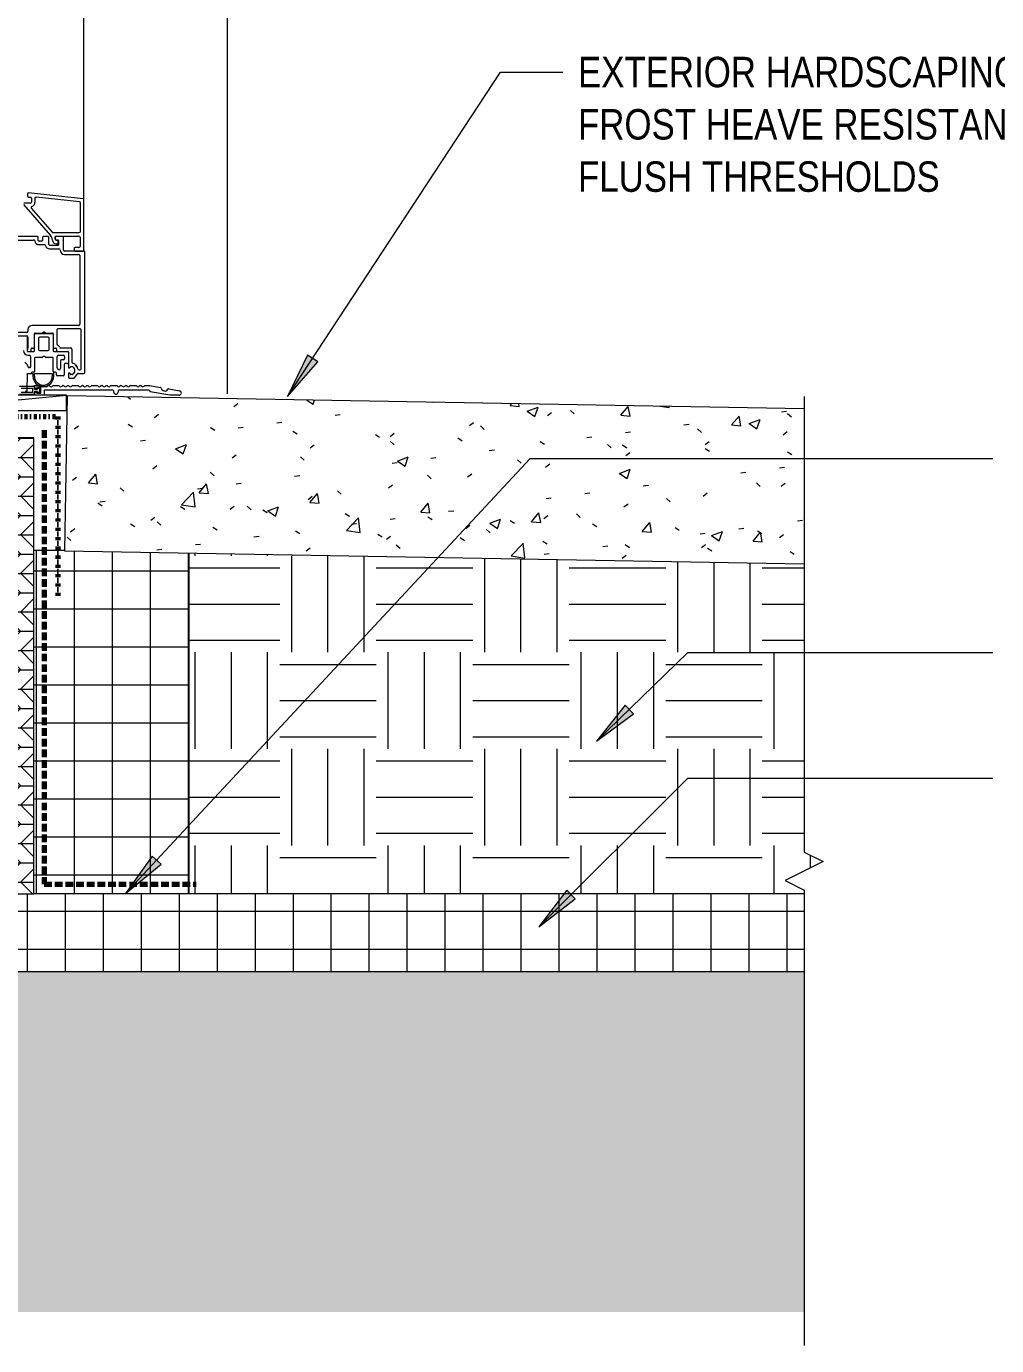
# Model space of a CAD drawing. Header units: millimetres. Extents: x 1380 to 25258, y -161 to 9352.
# Drawn here: x 9423 to 10061, y 171 to 1039 of the extents above; entities that cross this region are included whole.
import ezdxf

# ---------------------------------------------------------------- set-up
doc = ezdxf.new("R2010")
doc.units = ezdxf.units.MM
doc.linetypes.add('CMHC_Membrane002', pattern=[7, 5, -2])
doc.linetypes.add('CMHC_Membrane004', pattern=[6, 2, -2, 0, -2])
doc.layers.add('A-DETL', color=9, linetype='Continuous', lineweight=18, true_color=0x808080)
doc.layers.add('A-DETL-GENF', color=7, linetype='Continuous', lineweight=18)
doc.layers.add('G-ANNO-TEXT', color=7, linetype='Continuous', lineweight=9)
doc.styles.add('Arial Narrow_2', font='ARIALN.TTF', dxfattribs={"height": 20})

# ---------------------------------------------------------------- blocks, each defined once
blk = doc.blocks.new('CMHC-06_Shim-Section - Typical-9273721-SECTION - TYP ENTRY')
at = {"layer": 'A-DETL-GENF'}
for p, q in [((10, 102.25), (0, 102.25)), ((0, 102.25), (0, 0)), ((10, 0), (0, 102.25)), ((10, 0), (10, 102.25))]:
    blk.add_line(p, q, dxfattribs=at)
blk = doc.blocks.new('CMHC-07_Insulation_ Rigid-Section - 102mm-9273399-SECTION - TYP ENTRY')
at = {"layer": 'A-DETL-GENF', "true_color": 0x808080}
h = blk.add_hatch(dxfattribs=at)
h.set_pattern_fill('FP_20', color=8, style=0, pattern_type=2)
h.set_pattern_definition([(90, (694.21, -2695.906), (-25, 2e-15), []), (180, (694.21, -2695.906), (-3e-15, -25), [])])
h.paths.add_polyline_path([(226.01, 102), (1.78, 102), (0.35, 20.08), (0, 20.08), (0, 0), (226.01, 0), (226.01, 76)])
at = {"layer": 'A-DETL-GENF'}
for p, q in [((226.01, 102), (1.78, 102)), ((0, 20.09), (0, 0))]:
    blk.add_line(p, q, dxfattribs=at)
blk = doc.blocks.new('CMHC-07_Insulation_ Rigid-Section - 51mm-9195265-SECTION - TYP ENTRY')
at = {"layer": 'A-DETL-GENF', "true_color": 0x808080}
h = blk.add_hatch(dxfattribs=at)
h.set_pattern_fill('FP_24', color=8, style=0, pattern_type=2)
h.set_pattern_definition([(0, (-1776.836, -468.2), (0, 25), []), (90, (-1776.836, -468.2), (-25, 2e-15), [])])
h.paths.add_polyline_path([(940.38, -51), (1425.82, -51), (1425.82, 0), (0, 0), (0.07, -51), (838.13, -51)])
at = {"layer": 'A-DETL-GENF'}
for p, q in [((1425.82, 0), (919.07, 0)), ((0, -51), (1425.82, -51))]:
    blk.add_line(p, q, dxfattribs=at)
blk = doc.blocks.new('CMHC-06_Plywood-Section - 16mm-9195268-SECTION - TYP ENTRY')
at = {"layer": 'A-DETL-GENF', "true_color": 0x808080}
h = blk.add_hatch(dxfattribs=at)
h.set_pattern_fill('FP_25', color=8, style=0, pattern_type=2)
h.set_pattern_definition([(90, (768.199, -2679.906), (-12.695, 8e-16), []), (45, (768.199, -2679.906), (0, 12.695395), [17.953, -17.953]), (135, (768.199, -2679.906), (9e-16, 12.695395), [17.953, -17.953])])
h.paths.add_polyline_path([(300, 0), (300, 16), (0, 16), (0, 0), (102, 0)])
at = {"layer": 'A-DETL-GENF'}
for p, q in [((300, 16), (0, 16)), ((0, 16), (0, 0)), ((300, 0), (300, 16)), ((0, 0), (300, 0))]:
    blk.add_line(p, q, dxfattribs=at)
blk = doc.blocks.new('CMHC-08_DoorBarrierFree-Section - CMHC-08_DoorBarrierFree-Section-9389305-SECTION - TYP ENTRY')
at = {"layer": 'A-DETL-GENF', "color": 8, "true_color": 0x808080}
blk.add_line((35.26, 105), (35.26, 448.73), dxfattribs=at)
at = {"layer": 'A-DETL-GENF'}
for p, q in [((-1.83, 132.52), (-1.83, 130.86)), ((-1.32, 130.35), (-0.05, 130.35)), ((34.8, 129.24), (-1.27, 133.03)), ((32.29, 127.2), (3.84, 130.19)), ((-4.6, 125.44), (13.25, 105.06)), ((-0.05, 126.29), (-4.22, 126.29)), ((0.63, 122.95), (14.43, 107.18)), ((0.71, 129.59), (0.71, 127.05)), ((3, 129.43), (3, 127.05)), ((32.97, 107.68), (32.97, 126.44)), ((35.26, 95.36), (35.26, 128.73)), ((4.68, 104.38), (-33.51, 104.38)), ((11.63, 104.38), (8.5, 104.38)), ((15, 106.92), (32.21, 106.92)), ((16.95, 104.63), (31.96, 104.63)), ((21.37, 104.38), (16.95, 104.38)), ((-27.82, 102.09), (2.18, 102.09)), ((5.19, 101.83), (5.19, 103.87)), ((7.49, 101.32), (5.7, 101.32)), ((5.7, 99.04), (9.19, 99.04)), ((8, 103.87), (8, 101.83)), ((12.14, 99.08), (12.14, 103.87)), ((18.07, 98.57), (12.65, 98.57)), ((12.65, 96.28), (18.83, 96.28)), ((16.44, 102.6), (16.44, 104.12)), ((16.44, 103.19), (16.44, 103.87)), ((16.44, 103.87), (16.44, 102.6)), ((17.88, 102.09), (16.95, 102.09)), ((16.95, 102.09), (18.07, 102.09)), ((17.03, 99.55), (17.88, 99.55)), ((18.39, 100.06), (18.39, 101.58)), ((18.58, 101.58), (18.58, 99.08)), ((21.88, 95.36), (21.88, 103.87)), ((28.91, 96.63), (28.91, 95.36)), ((31.96, 97.14), (29.42, 97.14)), ((32.72, 103.87), (32.72, 97.9)), ((35.26, 94.85), (22.39, 94.85)), ((22.39, 92.57), (31.7, 92.57)), ((29.42, 94.85), (34.75, 94.85)), ((32.47, 91.8), (32.47, 46.69)), ((35.77, 14.87), (35.77, 94.34)), ((31.7, 45.92), (1.24, 45.92)), ((32.72, 43.64), (18.13, 43.64)), ((-23.94, 39.02), (-2.32, 39.02)), ((-2.32, 41.31), (-23.83, 41.31)), ((-23.42, 39.02), (-2.57, 39.02)), ((-2.06, 38.51), (-2.06, 29.3)), ((-1.56, 43.13), (-1.56, 42.07)), ((-1.56, 38.26), (-1.56, 31.6)), ((2.68, 31.51), (2.68, 40.34)), ((2.83, 35.92), (2.83, 40.16)), ((2.83, 29.3), (2.83, 35.92)), ((3.19, 40.84), (7.56, 40.84)), ((3.33, 40.67), (14.47, 40.67)), ((5.37, 37.37), (5.37, 35.92)), ((5.37, 35.92), (5.37, 30.06)), ((11.67, 38.13), (6.13, 38.13)), ((7.89, 40.96), (8.56, 41.52)), ((9.21, 41.52), (9.88, 40.96)), ((10.21, 40.84), (14.58, 40.84)), ((12.43, 35.92), (12.43, 37.37)), ((12.43, 30.06), (12.43, 35.92)), ((14.97, 40.16), (14.97, 35.92)), ((14.97, 35.92), (14.97, 29.3)), ((15.09, 40.34), (15.09, 31.51)), ((17.37, 42.88), (17.37, 33.72)), ((33.48, 17.42), (33.48, 42.88)), ((-1.58, 31.42), (-2.06, 29.42)), ((-1.6, 28.79), (0.13, 28.79)), ((-1.55, 28.79), (2.32, 28.79)), ((-1.55, 26.25), (-0.6, 26.25)), ((0.64, 29.3), (0.64, 30.5)), ((1.14, 31), (2.18, 31)), ((6.13, 29.3), (11.67, 29.3)), ((15.48, 28.79), (24.54, 28.79)), ((15.59, 31), (16.63, 31)), ((17.14, 30.5), (17.14, 29.3)), ((17.64, 28.79), (24.52, 28.79)), ((18.4, 26.25), (21.75, 26.25)), ((19.92, 31.08), (26.56, 31.08)), ((25.03, 28.29), (25.03, 18.35)), ((25.05, 28.28), (25.05, 21.3)), ((27.32, 30.32), (27.32, 21.81)), ((-2.58, 20.55), (-3.69, 21.45)), ((-0.35, 18.14), (-0.99, 18.14)), ((0.16, 25.49), (0.16, 18.65)), ((2.7, 24.37), (2.7, 15.55)), ((7.58, 24.88), (3.21, 24.88)), ((8.57, 25.56), (7.9, 25)), ((9.9, 25), (9.23, 25.56)), ((14.59, 24.88), (10.22, 24.88)), ((15.1, 15.55), (15.1, 24.37)), ((17.64, 17.91), (17.64, 25.49)), ((19.8, 22.57), (19.8, 17.5)), ((21.75, 23.34), (20.56, 23.34)), ((22.34, 20.29), (22.34, 13.33)), ((22.51, 25.49), (22.51, 24.1)), ((24.54, 20.8), (22.84, 20.8)), ((26.15, 18.22), (26.21, 18.42)), ((26.7, 18.79), (27.62, 18.79)), ((28.01, 18.61), (28.92, 17.5)), ((30.68, 18.95), (29.78, 20.06)), ((29.78, 20.06), (30.68, 18.95)), ((-2.13, 2.9), (-1.88, 14.33)), ((-1.88, 14.33), (1.7, 14.33)), ((0.65, 14.53), (0.65, 14.33)), ((2.19, 15.04), (1.16, 15.04)), ((1.7, 14.33), (1.7, 12.45)), ((2.72, 14.33), (14.4, 14.33)), ((2.72, 12.45), (2.72, 14.33)), ((14.4, 14.33), (14.4, 12.45)), ((15.42, 12.45), (15.42, 15.07)), ((16.64, 15.04), (15.61, 15.04)), ((17.15, 13.33), (17.15, 14.53)), ((21.83, 12.83), (17.66, 12.83)), ((25.03, 14.04), (25.03, 11.7)), ((25.54, 11.19), (28.61, 11.19)), ((26.21, 13.97), (26.15, 14.17)), ((27.62, 13.59), (26.7, 13.59)), ((28.92, 14.88), (28.01, 13.78)), ((29, 11.38), (29.78, 12.33)), ((29.03, 17.18), (29.03, 15.21)), ((29.78, 12.33), (30.68, 13.44)), ((30.68, 13.44), (31.3, 14.18)), ((31.69, 14.37), (35.26, 14.37)), ((32.07, 16.65), (32.72, 16.65)), ((-7.23, 5.85), (2.77, 5.85)), ((2.77, 0.5), (-7.23, 0.5)), ((-5.96, 4.58), (1.5, 4.58)), ((1.5, 1.77), (-5.96, 1.77)), ((1.5, 4.58), (1.5, 1.77)), ((2.77, 4.32), (2.77, 6.35)), ((2.77, 6.35), (9.18, 6.35)), ((2.77, 5.85), (2.77, 3.92)), ((4.35, 4.32), (2.77, 4.32)), ((2.77, 3.92), (4.8, 3.92)), ((4.8, 2.43), (2.77, 2.43)), ((2.77, 2.43), (2.77, 0.5)), ((2.77, 0), (2.77, 2.03)), ((2.77, 2.03), (4.35, 2.03)), ((9.12, 0), (2.77, 0)), ((6.96, 4.95), (4.35, 4.95)), ((4.35, 4.95), (4.35, 4.32)), ((4.35, 2.03), (4.35, 1.4)), ((4.35, 1.4), (6.96, 1.4)), ((4.8, 3.92), (4.8, 4.68)), ((4.8, 4.68), (6.07, 4.68)), ((4.8, 1.68), (4.8, 2.43)), ((6.07, 1.68), (4.8, 1.68)), ((6.07, 4.68), (6.07, 1.68)), ((6.96, 1.4), (6.96, 4.95)), ((54.42, 3.3), (9.12, 3.3)), ((9.12, 3.3), (9.12, 0)), ((11.78, 6.35), (12.36, 6.35)), ((14.96, 6.35), (18.71, 6.35)), ((21.31, 6.35), (21.89, 6.35)), ((24.49, 6.35), (25.07, 6.35)), ((27.67, 6.35), (31.42, 6.35)), ((34.02, 6.35), (34.6, 6.35)), ((37.2, 6.35), (37.78, 6.35)), ((40.38, 6.35), (44.13, 6.35)), ((46.73, 6.35), (47.31, 6.35)), ((49.91, 6.35), (50.49, 6.35)), ((53.09, 6.35), (56.84, 6.35)), ((54.92, 2.04), (54.92, 2.8)), ((57.72, 2.8), (57.72, 2.04)), ((78.02, 3.3), (58.22, 3.3)), ((59.44, 6.35), (60.02, 6.35)), ((62.62, 6.35), (63.2, 6.35)), ((65.8, 6.35), (69.55, 6.35)), ((72.15, 6.35), (72.73, 6.35)), ((75.33, 6.35), (78.48, 6.35)), ((78.56, 6.34), (85.68, 5.09)), ((91.84, 0), (78.93, 2.28)), ((91.01, 4.15), (98.17, 2.89)), ((97.92, 0), (91.84, 0))]:
    blk.add_line(p, q, dxfattribs=at)
for centre, radius, start, end in [((-1.32, 132.52), 0.508, 84, 180), ((-1.32, 130.86), 0.508, 180, 270), ((-0.05, 129.59), 0.762, 0, 90), ((3.76, 129.43), 0.762, 84, 180), ((-0.05, 127.05), 0.762, 270, 0), ((1.2, 123.45), 0.762, 109.17108, 221.19827), ((-0.05, 127.05), 3.05, 289.17108, 0), ((32.21, 126.44), 0.762, 0, 84), ((34.75, 128.73), 0.508, 0, 84), ((4.68, 103.87), 0.508, 360, 90), ((8.5, 103.87), 0.508, 90, 180), ((11.63, 103.87), 0.508, 0, 90), ((9.42, 101.72), 5.08, 2.82777, 41.19827), ((15, 107.68), 0.762, 221.19827, 270), ((16.95, 104.12), 0.508, 90, 180), ((16.95, 103.87), 0.508, 90, 180), ((21.37, 103.87), 0.508, 0, 90), ((31.96, 103.87), 0.762, 0, 90), ((32.21, 107.68), 0.762, 270, 0), ((2.18, 101.33), 0.762, 8.11564, 90), ((5.7, 101.83), 2.79, 188.11564, 270), ((5.7, 101.83), 0.508, 180, 270), ((7.49, 101.83), 0.508, 270, 0), ((9.19, 98.28), 0.762, 12.99982, 90), ((12.65, 99.08), 2.79, 192.99982, 270), ((12.65, 99.08), 0.508, 180, 270), ((17.03, 102.09), 2.54, 182.82777, 270), ((16.95, 102.6), 0.508, 180, 270), ((16.95, 102.6), 0.508, 180, 270), ((17.88, 101.58), 0.508, 0, 90), ((17.88, 100.06), 0.508, 270, 0), ((18.07, 101.58), 0.508, 0, 90), ((18.07, 99.08), 0.508, 270, 0), ((18.83, 95.52), 0.762, 0, 90), ((29.42, 96.63), 0.508, 90, 180), ((31.96, 97.9), 0.762, 270, 0), ((22.39, 95.36), 2.79, 180, 270), ((22.39, 95.36), 0.508, 180, 270), ((29.42, 95.36), 0.508, 180, 270), ((31.7, 91.8), 0.762, 0, 90), ((34.75, 95.36), 0.508, 270, 0), ((35.26, 94.34), 0.508, 0, 90), ((1.24, 43.13), 2.79, 90, 180), ((18.13, 42.88), 0.762, 90, 180), ((31.7, 46.69), 0.762, 270, 0), ((32.72, 42.88), 0.762, 0, 90), ((-2.57, 38.51), 0.508, 0, 90), ((-2.32, 42.07), 0.762, 270, 0), ((-2.32, 38.26), 0.762, 360, 90), ((3.19, 40.34), 0.508, 90, 180), ((3.33, 40.16), 0.508, 90, 180), ((6.13, 37.37), 0.762, 90, 180), ((7.56, 41.35), 0.508, 270, 310.00111), ((8.88, 41.14), 0.508, 49.99889, 130.00111), ((10.21, 41.35), 0.508, 229.99889, 270), ((11.67, 37.37), 0.762, 360, 90), ((14.47, 40.16), 0.508, 0, 90), ((14.58, 40.34), 0.508, 0, 90), ((-1.55, 29.3), 3.05, 180, 270), ((-1.57, 29.3), 0.508, 166.35709, 270), ((-1.55, 29.3), 0.508, 180, 265.46992), ((-2.32, 31.6), 0.762, 346.35709, 0), ((-0.6, 25.49), 0.762, 0, 90), ((0.13, 29.3), 0.508, 270, 0), ((1.14, 30.5), 0.508, 90, 180), ((2.18, 31.51), 0.508, 270, 0), ((2.32, 29.3), 0.508, 270, 0), ((6.13, 30.06), 0.762, 180, 270), ((11.67, 30.06), 0.762, 270, 0), ((15.48, 29.3), 0.508, 180, 270), ((15.59, 31.51), 0.508, 180, 270), ((16.63, 30.5), 0.508, 0, 90), ((17.64, 29.3), 0.508, 180, 270), ((18.13, 33.72), 0.762, 180, 244.94479), ((18.4, 25.49), 0.762, 90, 180), ((16.63, 30.5), 2.79, 22.22319, 64.94479), ((19.92, 31.84), 0.762, 202.22319, 270), ((21.75, 25.49), 0.762, 0, 90), ((24.52, 28.29), 0.508, 0, 90), ((24.54, 28.28), 0.508, 0, 90), ((26.56, 30.32), 0.762, 0, 90), ((-4.52, 18.19), 3.05, 7.4643, 50.6639), ((-0.99, 18.65), 0.508, 187.4643, 270), ((-0.35, 18.65), 0.508, 270, 0), ((3.21, 24.37), 0.508, 90, 180), ((7.58, 25.38), 0.508, 270, 310.00111), ((8.9, 25.17), 0.508, 49.99889, 130.00111), ((10.22, 25.38), 0.508, 229.99889, 270), ((14.59, 24.37), 0.508, 0, 90), ((18.4, 17.91), 0.762, 180, 242.45876), ((19.03, 17.5), 0.762, 231.10211, 0), ((20.56, 22.57), 0.762, 90, 180), ((21.75, 24.1), 0.762, 270, 0), ((22.84, 20.29), 0.508, 90, 180), ((24.54, 21.3), 0.508, 270, 0), ((25.54, 18.35), 0.508, 180, 270), ((25.66, 18.35), 0.508, 270, 344.73378), ((26.7, 18.29), 0.508, 90, 164.73378), ((28.08, 21.81), 0.762, 180, 262.53578), ((27.62, 18.29), 0.508, 39.3361, 90), ((27.62, 18.29), 2.79, 39.3361, 82.53578), ((28.52, 17.18), 0.508, 0, 39.3361), ((28.52, 17.18), 2.79, 3.78461, 39.3361), ((32.07, 17.42), 0.762, 183.78461, 270), ((32.72, 17.42), 0.762, 270, 0), ((1.16, 14.53), 0.508, 90, 180), ((8.56, 12.45), 6.86, 180, 360), ((2.19, 15.55), 0.508, 270, 0), ((8.56, 12.45), 5.84, 180, 360), ((15.61, 15.55), 0.508, 180, 270), ((16.64, 14.53), 0.508, 0, 90), ((17.66, 13.33), 0.508, 180, 270), ((16.64, 14.53), 3.05, 51.10211, 62.45876), ((21.83, 13.33), 0.508, 270, 0), ((25.54, 14.04), 0.508, 90, 180), ((25.54, 11.7), 0.508, 180, 270), ((25.66, 14.04), 0.508, 15.26622, 90), ((26.7, 14.1), 0.508, 195.26622, 270), ((27.62, 14.1), 0.508, 270, 320.6639), ((28.61, 11.7), 0.508, 270, 320.6639), ((28.52, 15.21), 0.508, 320.6639, 0), ((31.69, 13.86), 0.508, 90, 140.6639), ((35.26, 14.88), 0.508, 270, 359.73875), ((-2.64, 2.91), 0.508, 181.27303, 358.72697), ((9.18, 5.85), 0.5, 21.08252, 90), ((10.48, 6.35), 0.89, 201.08252, 338.91748), ((11.78, 5.85), 0.5, 90, 158.91748), ((12.36, 5.85), 0.5, 21.08252, 90), ((13.66, 6.35), 0.89, 201.08252, 338.91748), ((14.96, 5.85), 0.5, 90, 158.91748), ((18.71, 5.85), 0.5, 21.08252, 90), ((20.01, 6.35), 0.89, 201.08252, 338.91748), ((21.31, 5.85), 0.5, 90, 158.91748), ((21.89, 5.85), 0.5, 21.08252, 90), ((23.19, 6.35), 0.89, 201.08252, 338.91748), ((24.49, 5.85), 0.5, 90, 158.91748), ((25.07, 5.85), 0.5, 21.08252, 90), ((26.37, 6.35), 0.89, 201.08252, 338.91748), ((27.67, 5.85), 0.5, 90, 158.91748), ((31.42, 5.85), 0.5, 21.08252, 90), ((32.72, 6.35), 0.89, 201.08252, 338.91748), ((34.02, 5.85), 0.5, 90, 158.91748), ((34.6, 5.85), 0.5, 21.08252, 90), ((35.9, 6.35), 0.89, 201.08252, 338.91748), ((37.2, 5.85), 0.5, 90, 158.91748), ((37.78, 5.85), 0.5, 21.08252, 90), ((39.08, 6.35), 0.89, 201.08252, 338.91748), ((40.38, 5.85), 0.5, 90, 158.91748), ((44.13, 5.85), 0.5, 21.08252, 90), ((45.43, 6.35), 0.89, 201.08252, 338.91748), ((46.73, 5.85), 0.5, 90, 158.91748), ((47.31, 5.85), 0.5, 21.08252, 90), ((48.61, 6.35), 0.89, 201.08252, 338.91748), ((49.91, 5.85), 0.5, 90, 158.91748), ((50.49, 5.85), 0.5, 21.08252, 90), ((51.79, 6.35), 0.89, 201.08252, 338.91748), ((53.09, 5.85), 0.5, 90, 158.91748), ((54.42, 2.8), 0.5, 0, 90), ((56.32, 2.04), 1.4, 180, 0), ((56.84, 5.85), 0.5, 21.08252, 90), ((58.14, 6.35), 0.89, 201.08252, 338.91748), ((58.22, 2.8), 0.5, 90, 180), ((59.44, 5.85), 0.5, 90, 158.91748), ((60.02, 5.85), 0.5, 21.08252, 90), ((61.32, 6.35), 0.89, 201.08252, 338.91748), ((62.62, 5.85), 0.5, 90, 158.91748), ((63.2, 5.85), 0.5, 21.08252, 90), ((64.5, 6.35), 0.89, 201.08252, 338.91748), ((65.8, 5.85), 0.5, 90, 158.91748), ((69.55, 5.85), 0.5, 21.08252, 90), ((70.85, 6.35), 0.89, 201.08252, 338.91748), ((72.15, 5.85), 0.5, 90, 158.91748), ((72.73, 5.85), 0.5, 21.08252, 90), ((74.03, 6.35), 0.89, 201.08252, 338.91748), ((75.33, 5.85), 0.5, 90, 158.91748), ((78.02, 2.8), 0.5, 0, 90), ((79.02, 2.77), 0.5, 180, 260), ((85.59, 4.6), 0.5, 10.45557, 80), ((88.43, 5.12), 2.39, 190.45557, 329.54443), ((90.92, 3.66), 0.5, 80, 149.54443), ((97.92, 1.45), 1.45, 270, 80)]:
    blk.add_arc(centre, radius, start, end, dxfattribs=at)
blk = doc.blocks.new('CMHC-01_Break Line - Typical-9272964-SECTION - TYP ENTRY')
at = {"layer": 'A-DETL-GENF'}
for p, q in [((-12.5, 0), (-6.25, 12.5)), ((-6.25, 12.5), (6.25, -12.5)), ((-312.16, 0), (-12.5, 0)), ((6.25, -12.5), (12.5, 0)), ((12.5, 0), (312.16, 0))]:
    blk.add_line(p, q, dxfattribs=at)

msp = doc.modelspace()

# ---------------------------------------------------------------- hatches: boundary and pattern name
at = {"layer": 'A-DETL-GENF', "true_color": 0x808080}
h = msp.add_hatch(dxfattribs=at)
h.set_pattern_fill('FP_23', color=8, style=0, pattern_type=2)
h.set_pattern_definition([(50, (6731.64, 0), (72.8738, -6.3761), [7.62, -83.82]), (355, (6731.64, 0), (-14.097, 76.4224), [6.096, -67.056]), (100.451, (6737.71, -0.53), (58.777, 70.0469), [6.476, -71.236]), (46.184, (6731.64, 20.32), (108.4314, -16.8175), [11.43, -125.73]), (96.636, (6740.67, 18.92), (94.961, 98.971), [9.714, -106.854]), (351.184, (6731.64, 20.32), (94.9623, 98.97), [9.144, -100.584]), (21, (6741.8, 15.24), (60.6457, -40.9065), [7.62, -83.82]), (326, (6741.8, 15.24), (24.7208, 73.675), [6.096, -67.056]), (71.451, (6746.85, 11.83), (85.3669, 32.7687), [6.476, -71.236]), (37.5, (6731.64, 0), (1.23552, 33.82243), [3.353, -62.89, 3.353, -64.719, -67.31]), (37.5, (6731.64, 0), (1.23552, 33.82243), [-134.315, 3.353, -63.957]), (7.5, (6731.64, 0), (26.72815, 40.07255), [3.353, -35.458, 3.353, -61.366, -25.654]), (7.5, (6731.64, 0), (26.72815, 40.07255), [-103.53, 3.353, -22.301]), (327.5, (6708.982, 0), (54.23632, -2.29212), [3.353, -22.047, 3.353, -75.895, -105.156]), (327.5, (6708.982, 0), (54.23632, -2.29212), [-104.648, 3.353, -101.803]), (317.5, (6698.82, 0), (59.2516, 10.17014), [3.353, -29.667, 3.353, -49.276, -74.676]), (317.5, (6698.82, 0), (59.2516, 10.17014), [-85.649, 3.353, -71.323])])
h.paths.add_polyline_path([(9934.29, 685.36), (9934.29, 787.38), (9449.41, 795.84), (9447.63, 693.86), (9529.54, 692.43)])
h = msp.add_hatch(dxfattribs=at)
h.set_pattern_fill('FP_19', color=8, style=0, pattern_type=2)
h.set_pattern_definition([(0, (6731.64, 0), (63.5, 63.5), [63.5, -63.5]), (0, (6731.64, 23.81), (63.5, 63.5), [63.5, -63.5]), (0, (6731.64, 47.625), (63.5, 63.5), [63.5, -63.5]), (90, (6739.58, 55.56), (-63.5, 63.5), [63.5, -63.5]), (90, (6763.39, 55.56), (-63.5, 63.5), [63.5, -63.5]), (90, (6787.2, 55.56), (-63.5, 63.5), [63.5, -63.5])])
h.paths.add_polyline_path([(9921.79, 468.2), (9934.29, 468.2), (9934.29, 470.7), (9921.79, 476.95), (9946.79, 489.45), (9934.29, 495.7), (9934.29, 685.36), (9529.54, 692.43), (9529.54, 468.2)])
h = msp.add_hatch(dxfattribs=at)
h.set_pattern_fill('FP_17', color=8, style=0, pattern_type=2)
h.set_pattern_definition([(228.013, (6754.499, 31.75), (-253.9986795, -285.7507137), [4.272, -422.881]), (184.97, (6751.641, 28.575), (380.99968124, 31.75195494), [7.33, -725.676]), (132.51, (6744.339, 27.94), (317.4977945, -349.2524717), [5.169, -511.684]), (267.274, (6731.9565, 20.003), (31.7463381, 634.9997211), [6.675, -660.831]), (292.834, (6731.639, 13.335), (-158.7523437, 380.9988858), [6.545, -647.998]), (357.274, (6734.179, 7.302), (-634.9997211, 31.7463381), [6.675, -660.831]), (37.694, (6740.847, 6.985), (-412.75177463, -317.49856905), [8.827, -873.914]), (72.255, (6747.831, 12.382), (222.2537019, 698.49916687), [8.334, -825.066]), (121.43, (6750.372, 20.32), (-254.002851, 412.7477999), [6.698, -663.069]), (175.236, (6746.879, 26.035), (349.249477, -31.7524641), [7.646, -374.674]), (222.397, (6739.259, 26.67), (-381.00329264, -349.2470748), [9.888, -978.96]), (138.814, (6763.389, 19.685), (-222.249666, 190.499935), [3.375, -334.132]), (171.469, (6760.849, 21.907), (412.7496335, -63.50173675), [6.421, -635.683]), (225, (6754.5, 22.86), (2e-15, -31.75051), [4.49, -40.411]), (203.199, (6752.276, 26.67), (158.7494174, 63.501057), [2.418, -239.383]), (291.801, (6750.054, 25.718), (-31.749137, 95.250237), [3.42, -167.559]), (30.964, (6751.324, 22.543), (95.250044, 63.5005), [5.554, -179.579]), (161.565, (6756.086, 25.4), (63.500404, -31.749957), [4.016, -96.386]), (16.389, (6731.639, 25.718), (317.5009358, 95.247271), [5.626, -556.985]), (70.346, (6737.036, 27.305), (-127.0012924, -349.2494412), [4.72, -467.278]), (293.199, (6756.086, 31.75), (-63.501057, 158.7494174), [4.836, -236.965]), (343.61, (6757.992, 27.305), (-317.4992734, 95.2528124), [5.626, -556.985]), (339.444, (6731.639, 6.032), (-158.7504487, 63.499964), [5.425, -265.847]), (294.775, (6736.719, 4.127), (-158.7485779, 349.2503192), [4.546, -450.045]), (66.801, (6756.404, 0), (63.501057, 158.7494174), [4.836, -236.965]), (17.354, (6758.309, 4.445), (-412.7504846, -127.0000053), [5.322, -526.905]), (69.444, (6740.847, 0), (-63.499964, -158.7504487), [2.713, -268.56]), (101.31, (6754.499, 0), (-31.750371, 126.999477), [1.619, -160.275]), (165.964, (6754.182, 1.587), (95.250423, -31.750176), [6.545, -124.363]), (186.009, (6747.831, 3.175), (317.4997948, 31.7498153), [6.066, -600.517]), (303.69, (6751.324, 19.685), (-31.749855, 63.500174), [4.579, -109.897]), (353.157, (6753.864, 15.875), (539.7497593, -63.50208905), [7.994, -791.45]), (60.945, (6761.801, 14.923), (-127.00163, -222.2489477), [3.269, -323.617]), (90, (6763.39, 17.78), (-31.75, 31.75), [1.905, -29.845]), (120.256, (6747.196, 4.127), (126.9984204, -222.2503444), [4.411, -436.674]), (48.013, (6744.974, 7.938), (253.9986795, 285.7507137), [8.543, -418.61]), (0, (6750.69, 14.288), (31.75, 31.75), [8.255, -23.495]), (325.305, (6758.944, 14.288), (-317.5006724, 222.2491461), [5.02, -496.991]), (254.055, (6763.072, 11.43), (-31.74933, -127.0002254), [4.623, -226.521]), (207.646, (6761.801, 6.985), (-603.2499157, -317.4999561), [7.527, -745.156]), (175.426, (6755.134, 3.493), (-412.74954423, 31.7504895), [7.963, -788.323])])
h.paths.add_polyline_path([(9934.29, 193.2), (9934.29, 417.2), (8508.47, 417.2), (8508.47, 193.2)])
at = {"layer": 'G-ANNO-TEXT', "true_color": 0xff0000}
msp.add_hatch(color=1, dxfattribs=at).paths.add_polyline_path([(9594.44, 795.33), (9614.19, 818.26), (9607.58, 822.59)])
at = {"layer": 'G-ANNO-TEXT'}
for points in [[(9797.74, 568.64), (9822.01, 586.7), (9816.51, 592.37)], [(9487.86, 468.42), (9511.18, 487.7), (9505.39, 493.08)], [(9759.65, 446.58), (9783.68, 464.97), (9778.1, 470.56)]]:
    msp.add_hatch(color=256, dxfattribs=at).paths.add_polyline_path(points)

# ---------------------------------------------------------------- linework, layer by layer
at = {"layer": 'A-DETL'}
msp.add_line((9554.54, 1245), (9554.54, 797.2), dxfattribs=at)
at = {"layer": 'A-DETL', "color": 7}
for p, q in [((9449.41, 795.84), (9447.63, 693.86)), ((9934.29, 787.38), (9449.41, 795.84)), ((9447.63, 693.86), (9934.29, 685.36))]:
    msp.add_line(p, q, dxfattribs=at)
at = {"layer": 'A-DETL', "color": 30, "linetype": 'CMHC_Membrane004', "lineweight": 70, "true_color": 0xff8000}
for p, q in [((9348.15, 782.21), (9443.15, 782.21)), ((9443.15, 782.21), (9443.15, 660.46))]:
    msp.add_line(p, q, dxfattribs=at)
at = {"layer": 'A-DETL', "color": 150, "linetype": 'CMHC_Membrane002', "lineweight": 70, "true_color": 0x0080ff}
for p, q in [((9434.29, 773.2), (9434.29, 474.7)), ((9434.29, 474.7), (9534.29, 474.7))]:
    msp.add_line(p, q, dxfattribs=at)
at = {"layer": 'G-ANNO-TEXT', "color": 1, "true_color": 0xff0000}
for p, q in [((9594.44, 795.33), (9734.39, 1008.86)), ((9734.39, 1008.86), (9775.49, 1008.86)), ((9607.58, 822.59), (9594.44, 795.33)), ((9594.44, 795.33), (9614.19, 818.26)), ((9614.19, 818.26), (9607.58, 822.59))]:
    msp.add_line(p, q, dxfattribs=at)
at = {"layer": 'G-ANNO-TEXT'}
for p, q in [((9487.86, 468.42), (9753.98, 754.65)), ((9753.98, 754.65), (10058.39, 754.65)), ((9797.74, 568.64), (9857.8, 626.95)), ((9857.8, 626.95), (10058.39, 626.95)), ((9816.51, 592.37), (9797.74, 568.64)), ((9822.01, 586.7), (9816.51, 592.37)), ((9797.74, 568.64), (9822.01, 586.7)), ((9759.65, 446.58), (9857.8, 544.44)), ((9857.8, 544.44), (10058.39, 544.44)), ((9505.39, 493.08), (9487.86, 468.42)), ((9487.86, 468.42), (9511.18, 487.7)), ((9511.18, 487.7), (9505.39, 493.08)), ((9778.1, 470.56), (9759.65, 446.58)), ((9783.68, 464.97), (9778.1, 470.56)), ((9759.65, 446.58), (9783.68, 464.97))]:
    msp.add_line(p, q, dxfattribs=at)

# ---------------------------------------------------------------- block references
at = {"layer": 'A-DETL-GENF'}
for name, p in [('CMHC-08_DoorBarrierFree-Section - CMHC-08_DoorBarrierFree-Section-9389305-SECTION - TYP ENTRY', (9425.15, 796.27)), ('CMHC-07_Insulation_ Rigid-Section - 51mm-9195265-SECTION - TYP ENTRY', (8508.47, 468.2))]:
    msp.add_blockref(name, p, dxfattribs=at)
for name, p, rotation in [('CMHC-06_Shim-Section - Typical-9273721-SECTION - TYP ENTRY', (9346.6, 796.27), 269.9999999999997), ('CMHC-01_Break Line - Typical-9272964-SECTION - TYP ENTRY', (9934.29, 483.2), 269.9999999999997), ('CMHC-06_Plywood-Section - 16mm-9195268-SECTION - TYP ENTRY', (9411.54, 768.2), 269.9999999999999), ('CMHC-07_Insulation_ Rigid-Section - 102mm-9273399-SECTION - TYP ENTRY', (9427.54, 694.21), 269.9999999999999)]:
    msp.add_blockref(name, p, dxfattribs=dict(at, rotation=rotation))

# ---------------------------------------------------------------- texts
at = {"layer": 'G-ANNO-TEXT', "color": 1, "true_color": 0xff0000, "char_height": 20, "attachment_point": 1, "style": 'Arial Narrow_2', "bg_fill": 3, "box_fill_scale": 1.25, "bg_fill_color": 256, "bg_fill_true_color": 13158600, "bg_fill_transparency": 0}
for s, insert, width in [('EXTERIOR HARDSCAPING WITH ', (9785.49, 1018.86), 448.1433), ('FROST HEAVE RESISTANCE FOR ', (9785.49, 984.47), 466.5821), ('FLUSH THRESHOLDS', (9785.49, 950.07), 294.2193)]:
    msp.add_mtext(s, dxfattribs=dict(at, insert=insert, width=width))

doc.saveas('drawing.dxf')
